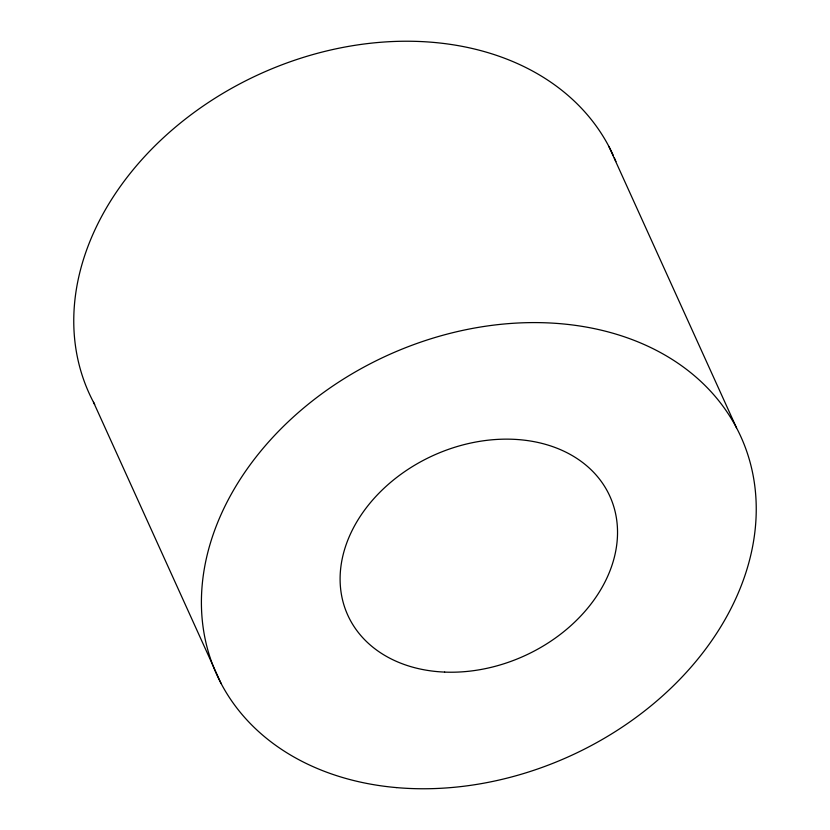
<?xml version="1.0" encoding="UTF-8"?>
<svg xmlns="http://www.w3.org/2000/svg" width="830" height="830" viewBox="0 0 830 830"><rect width="100%" height="100%" fill="white"/><g stroke="black" fill="none" stroke-linecap="round" stroke-linejoin="round"><path stroke-width="1.25" d="M608.878 146.454L736.511 427.824M93.489 402.177L221.122 683.547M614.418 157.991A287.792 220.147 -24.4 0 1 615.902 161.549M94.693 404.428A287.792 220.147 -24.4 0 1 252.953 77.232A287.792 220.147 -24.4 0 1 613.38 155.646M444.641 672.092A143.901 110.068 -24.4 0 0 612.333 502.285A143.901 110.068 -24.4 0 0 379.486 492.667A143.901 110.068 -24.4 0 0 444.641 672.092M396.481 787.597A287.792 220.147 -24.4 0 0 749.417 459.882A287.792 220.147 -24.4 0 0 290.552 419.565A287.792 220.147 -24.4 0 0 396.481 787.597"/></g></svg>
